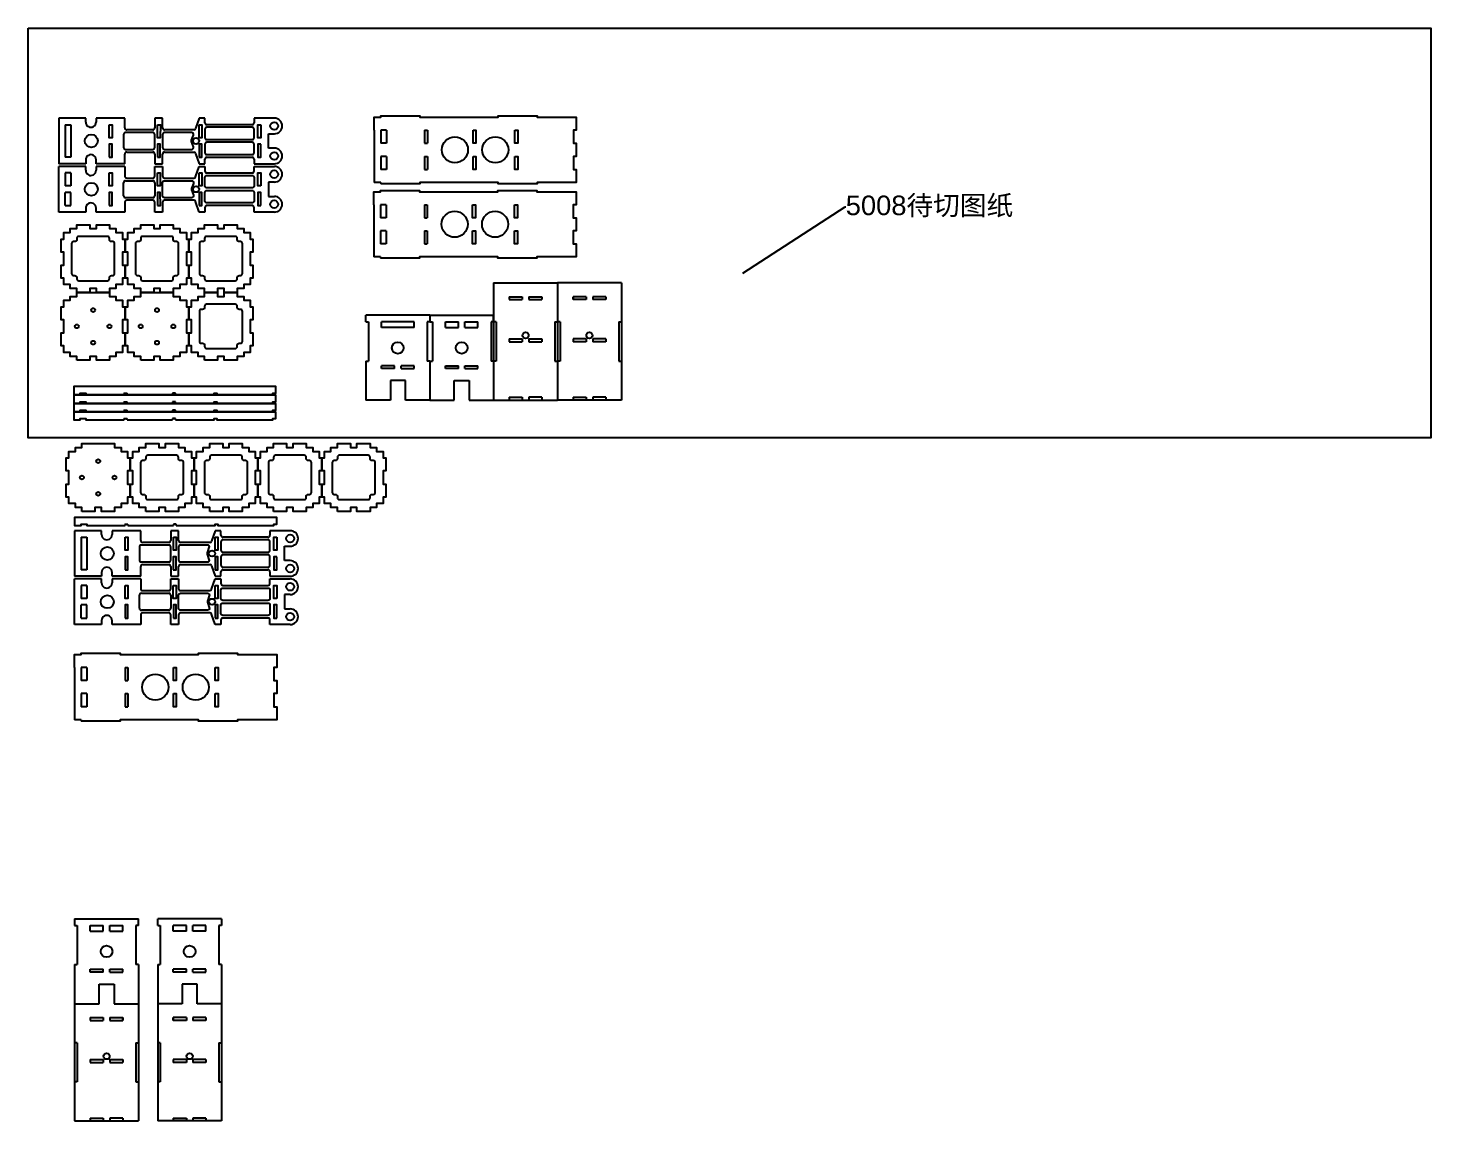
# Model space of a CAD drawing. Header units: millimetres. Extents: x 183 to 1901, y -41 to 1071.
# Drawn here: x 825 to 1901, y -41 to 797 of the extents above; entities that cross this region are included whole.
import ezdxf
from ezdxf import colors
from ezdxf.entities.mleader import LeaderData, LeaderLine
from ezdxf.math import Vec2, Vec3

# ---------------------------------------------------------------- set-up
doc = ezdxf.new("R2010")
doc.units = ezdxf.units.MM
doc.styles.get("Standard").update_dxf_attribs({"font": 'arial.ttf'})

msp = doc.modelspace()

# ---------------------------------------------------------------- linework, layer by layer
for p, q in [((869.2, 727.8), (848.5, 727.8)), ((848.5, 727.8), (848.5, 692.8)), ((853.5, 722.8), (853.5, 697.8)), ((853.5, 722.8), (857.9, 722.8)), ((857.9, 722.8), (857.9, 697.8)), ((1090.5, 718.5), (1090.5, 678.5)), ((1099.9, 718.5), (1095.5, 718.5)), ((1095.5, 718.5), (1095.5, 708.5)), ((1099.9, 718.5), (1099.9, 708.5)), ((1129.2, 718.5), (1131.4, 718.5)), ((1129.2, 718.5), (1129.2, 708.5)), ((1131.4, 718.5), (1131.4, 708.5)), ((1099.9, 708.5), (1095.5, 708.5)), ((1129.2, 708.5), (1131.4, 708.5)), ((869.2, 692.8), (848.5, 692.8)), ((869.2, 690.8), (848.5, 690.8)), ((848.5, 655.8), (848.5, 690.8)), ((857.9, 697.8), (853.5, 697.8)), ((1099.9, 698.5), (1095.5, 698.5)), ((1095.5, 698.5), (1095.5, 688.5)), ((1099.9, 698.5), (1099.9, 688.5)), ((1129.2, 698.5), (1131.4, 698.5)), ((1129.2, 698.5), (1129.2, 688.5)), ((1131.4, 698.5), (1131.4, 688.5)), ((857.9, 685.8), (853.5, 685.8)), ((853.5, 685.8), (853.5, 675.8)), ((857.9, 685), (857.9, 685.8)), ((857.9, 685.8), (857.9, 675.8)), ((1095.5, 678.5), (1090.5, 678.5)), ((1099.9, 688.5), (1095.5, 688.5)), ((1095.5, 678.5), (1095.5, 677.5)), ((1129.2, 688.5), (1131.4, 688.5)), ((857.9, 675.8), (853.5, 675.8)), ((853.5, 660.8), (853.5, 670.8)), ((857.9, 670.8), (853.5, 670.8)), ((857.9, 660.8), (857.9, 670.8)), ((853.5, 660.8), (857.9, 660.8)), ((1090.3, 661.4), (1090.3, 621.4)), ((1099.6, 661.4), (1095.3, 661.4)), ((1095.3, 661.4), (1095.3, 651.4)), ((1099.6, 661.4), (1099.6, 651.4)), ((1129, 661.4), (1131.2, 661.4)), ((1129, 661.4), (1129, 651.4)), ((1131.2, 661.4), (1131.2, 651.4)), ((869.2, 655.8), (848.5, 655.8)), ((1099.6, 651.4), (1095.3, 651.4)), ((1129, 651.4), (1131.2, 651.4)), ((1099.6, 641.4), (1095.3, 641.4)), ((1095.3, 641.4), (1095.3, 631.4)), ((1099.6, 641.4), (1099.6, 631.4)), ((1129, 641.4), (1131.2, 641.4)), ((1129, 641.4), (1129, 631.4)), ((1131.2, 641.4), (1131.2, 631.4)), ((1099.6, 631.4), (1095.3, 631.4)), ((1129, 631.4), (1131.2, 631.4)), ((1095.3, 621.4), (1090.3, 621.4)), ((1095.3, 621.4), (1095.3, 620.4)), ((1182.1, 601.4), (1212.4, 601.4)), ((1182.1, 601.4), (1182.1, 511.5)), ((1212.4, 601.4), (1231.1, 601.4)), ((1231.1, 601.4), (1231.1, 511.5)), ((1261.4, 601.4), (1231.1, 601.4)), ((1231.1, 601.4), (1231.1, 511.5)), ((1280.1, 601.4), (1261.4, 601.4)), ((1280.1, 601.4), (1280.1, 511.5)), ((1194.1, 590.8), (1204.1, 590.8)), ((1194.1, 590.8), (1194.1, 588.6)), ((1194.1, 588.6), (1204.1, 588.6)), ((1204.1, 590.8), (1204.1, 588.6)), ((1209.1, 590.8), (1209.1, 588.6)), ((1209.1, 590.8), (1219.1, 590.8)), ((1209.1, 588.6), (1219.1, 588.6)), ((1219.1, 590.8), (1219.1, 588.6)), ((1243.1, 590.8), (1243.1, 588.6)), ((1243.1, 588.6), (1243.1, 590.8)), ((1243.1, 590.8), (1243.1, 588.6)), ((1253.1, 590.8), (1243.1, 590.8)), ((1253.1, 588.6), (1243.1, 588.6)), ((1253.1, 590.8), (1253.1, 588.6)), ((1268.1, 590.8), (1258.1, 590.8)), ((1258.1, 590.8), (1258.1, 588.6)), ((1268.1, 588.6), (1258.1, 588.6)), ((1268.1, 590.8), (1268.1, 588.6)), ((1084.1, 571.5), (1084.1, 576.6)), ((1133.1, 576.6), (1084.1, 576.6)), ((1084.1, 571.5), (1086.1, 571.5)), ((1086.1, 571.5), (1086.1, 541.5)), ((1096.1, 567.2), (1096.1, 571.6)), ((1111.1, 571.6), (1096.1, 571.6)), ((1121.1, 571.6), (1111.1, 571.6)), ((1121.1, 567.2), (1121.1, 571.6)), ((1131.1, 571.5), (1131.1, 541.5)), ((1133.1, 571.5), (1131.1, 571.5)), ((1133.1, 576.6), (1133.1, 571.5)), ((1133.1, 576.6), (1133.1, 571.5)), ((1133.1, 576.6), (1182.1, 576.6)), ((1133.1, 571.5), (1135.1, 571.5)), ((1135.1, 571.5), (1135.1, 541.5)), ((1145.1, 567.2), (1145.1, 571.6)), ((1145.1, 571.6), (1155.1, 571.6)), ((1155.1, 567.2), (1155.1, 571.6)), ((1160.1, 567.2), (1160.1, 571.6)), ((1160.1, 571.6), (1170.1, 571.6)), ((1170.1, 567.2), (1170.1, 571.6)), ((1180.1, 571.5), (1180.1, 541.5)), ((1182.1, 571.5), (1180.1, 571.5)), ((1182.1, 571.5), (1182.1, 576.6)), ((1184.1, 571.5), (1182.1, 571.5)), ((1184.1, 571.5), (1184.1, 541.5)), ((1229.1, 571.5), (1229.1, 541.5)), ((1229.1, 571.5), (1231.1, 571.5)), ((1233.1, 571.5), (1231.1, 571.5)), ((1233.1, 571.5), (1233.1, 541.5)), ((1278.1, 571.5), (1278.1, 541.5)), ((1278.1, 571.5), (1280.1, 571.5)), ((1111.1, 567.2), (1096.1, 567.2)), ((1121.1, 567.2), (1111.1, 567.2)), ((1145.1, 567.2), (1155.1, 567.2)), ((1160.1, 567.2), (1170.1, 567.2)), ((1194.1, 558.6), (1204.1, 558.6)), ((1194.1, 558.6), (1194.1, 556.3)), ((1194.1, 556.3), (1204.1, 556.3)), ((1204.1, 558.6), (1204.1, 556.3)), ((1209.1, 558.6), (1209.1, 556.3)), ((1209.1, 558.6), (1209.1, 556.3)), ((1209.1, 558.6), (1219.1, 558.6)), ((1209.1, 556.3), (1219.1, 556.3)), ((1219.1, 558.6), (1219.1, 556.3)), ((1243.1, 558.6), (1243.1, 556.3)), ((1253.1, 558.6), (1243.1, 558.6)), ((1253.1, 556.3), (1243.1, 556.3)), ((1253.1, 558.6), (1253.1, 556.3)), ((1253.1, 558.6), (1253.1, 556.3)), ((1268.1, 558.6), (1258.1, 558.6)), ((1258.1, 558.6), (1258.1, 556.3)), ((1268.1, 556.3), (1258.1, 556.3)), ((1268.1, 558.6), (1268.1, 556.3)), ((1084.1, 541.5), (1084.1, 511.5)), ((1084.1, 541.5), (1086.1, 541.5)), ((1133.1, 541.5), (1131.1, 541.5)), ((1133.1, 541.5), (1133.1, 511.5)), ((1133.1, 541.5), (1133.1, 511.5)), ((1133.1, 541.5), (1133.1, 511.5)), ((1133.1, 541.5), (1135.1, 541.5)), ((1133.1, 541.5), (1133.1, 511.5)), ((1182.1, 541.5), (1180.1, 541.5)), ((1182.1, 541.5), (1182.1, 511.5)), ((1184.1, 541.5), (1182.1, 541.5)), ((1229.1, 541.5), (1231.1, 541.5)), ((1233.1, 541.5), (1231.1, 541.5)), ((1278.1, 541.5), (1280.1, 541.5)), ((1096.1, 535.7), (1096.1, 537.9)), ((1106.1, 537.9), (1096.1, 537.9)), ((1106.1, 535.7), (1096.1, 535.7)), ((1106.1, 535.7), (1106.1, 537.9)), ((1111.1, 535.7), (1111.1, 537.9)), ((1121.1, 537.9), (1111.1, 537.9)), ((1111.1, 535.7), (1121.1, 535.7)), ((1121.1, 535.7), (1121.1, 537.9)), ((1145.1, 535.7), (1145.1, 537.9)), ((1145.1, 537.9), (1155.1, 537.9)), ((1155.1, 535.7), (1145.1, 535.7)), ((1155.1, 535.7), (1155.1, 537.9)), ((1160.1, 535.7), (1160.1, 537.9)), ((1160.1, 537.9), (1170.1, 537.9)), ((1160.1, 535.7), (1170.1, 535.7)), ((1170.1, 535.7), (1170.1, 537.9)), ((898.7, 516.9), (898.7, 515.9)), ((900.9, 515.9), (900.9, 516.9)), ((938, 516.9), (935.8, 516.9)), ((935.8, 516.9), (935.8, 515.9)), ((938, 515.9), (938, 516.9)), ((1108.6, 526.6), (1102.9, 526.6)), ((1102.9, 526.6), (1102.9, 511.5)), ((1114.4, 526.6), (1108.6, 526.6)), ((1114.4, 511.5), (1114.4, 526.6)), ((1151.9, 511.5), (1151.9, 526.6)), ((1151.9, 526.6), (1157.6, 526.6)), ((1157.6, 526.6), (1163.4, 526.6)), ((1163.4, 526.6), (1163.4, 511.5)), ((898.7, 510.3), (898.7, 509.3)), ((900.9, 509.3), (900.9, 510.3)), ((938, 510.3), (935.8, 510.3)), ((935.8, 510.3), (935.8, 509.3)), ((938, 509.3), (938, 510.3)), ((1102.9, 511.5), (1084.1, 511.5)), ((1133.1, 511.5), (1114.4, 511.5)), ((1133.1, 511.5), (1151.9, 511.5)), ((1163.4, 511.5), (1182.1, 511.5)), ((1182.1, 511.5), (1231.1, 511.5)), ((1194.1, 513.7), (1194.1, 511.5)), ((1194.1, 513.7), (1204.1, 513.7)), ((1204.1, 513.7), (1204.1, 511.5)), ((1209.1, 513.7), (1209.1, 511.5)), ((1209.1, 513.7), (1209.1, 511.5)), ((1219.1, 513.7), (1209.1, 513.7)), ((1219.1, 513.7), (1219.1, 511.5)), ((1219.1, 513.7), (1219.1, 511.5)), ((1280.1, 511.5), (1231.1, 511.5)), ((1243.1, 513.7), (1243.1, 511.5)), ((1243.1, 513.7), (1243.1, 511.5)), ((1243.1, 513.7), (1253.1, 513.7)), ((1253.1, 513.7), (1253.1, 511.5)), ((1253.1, 513.7), (1253.1, 511.5)), ((1258.1, 513.7), (1258.1, 511.5)), ((1268.1, 513.7), (1258.1, 513.7)), ((1268.1, 513.7), (1268.1, 511.5)), ((898.7, 503.8), (898.7, 502.8)), ((898.7, 497.4), (898.7, 496.4)), ((900.9, 502.8), (900.9, 503.8)), ((900.9, 496.4), (900.9, 497.4)), ((938, 503.8), (935.8, 503.8)), ((935.8, 503.8), (935.8, 502.8)), ((938, 497.4), (935.8, 497.4)), ((935.8, 497.4), (935.8, 496.4)), ((938, 502.8), (938, 503.8)), ((938, 496.4), (938, 497.4)), ((881.4, 411.4), (860.7, 411.4)), ((860.7, 411.4), (860.7, 376.4)), ((899.4, 416.4), (899.4, 415.4)), ((901.6, 415.4), (901.6, 416.4)), ((938.7, 416.4), (936.5, 416.4)), ((936.5, 416.4), (936.5, 415.4)), ((938.7, 415.4), (938.7, 416.4)), ((865.7, 406.4), (865.7, 381.4)), ((865.7, 406.4), (870.1, 406.4)), ((870.1, 406.4), (870.1, 381.4)), ((870.1, 381.4), (865.7, 381.4)), ((881.4, 376.4), (860.7, 376.4)), ((881.4, 374.4), (860.7, 374.4)), ((860.7, 339.4), (860.7, 374.4)), ((870.1, 369.4), (865.7, 369.4)), ((865.7, 369.4), (865.7, 359.4)), ((870.1, 368.6), (870.1, 369.4)), ((870.1, 369.4), (870.1, 359.4)), ((870.1, 359.4), (865.7, 359.4)), ((865.7, 344.4), (865.7, 354.4)), ((870.1, 354.4), (865.7, 354.4)), ((865.7, 344.4), (870.1, 344.4)), ((870.1, 344.4), (870.1, 354.4)), ((881.4, 339.4), (860.7, 339.4)), ((860.7, 306.4), (860.7, 266.4)), ((870.1, 306.4), (865.7, 306.4)), ((865.7, 306.4), (865.7, 296.4)), ((870.1, 306.4), (870.1, 296.4)), ((899.4, 306.4), (901.6, 306.4)), ((899.4, 306.4), (899.4, 296.4)), ((901.6, 306.4), (901.6, 296.4)), ((870.1, 296.4), (865.7, 296.4)), ((899.4, 296.4), (901.6, 296.4)), ((870.1, 286.4), (865.7, 286.4)), ((865.7, 286.4), (865.7, 276.4)), ((870.1, 286.4), (870.1, 276.4)), ((899.4, 286.4), (901.6, 286.4)), ((899.4, 286.4), (899.4, 276.4)), ((901.6, 286.4), (901.6, 276.4)), ((870.1, 276.4), (865.7, 276.4)), ((899.4, 276.4), (901.6, 276.4)), ((865.7, 266.4), (860.7, 266.4)), ((865.7, 266.4), (865.7, 265.4)), ((860.7, 113.7), (860.7, 108.6)), ((860.7, 113.7), (909.7, 113.7)), ((860.7, 108.6), (862.7, 108.6)), ((862.7, 108.6), (862.7, 78.6)), ((872.7, 104.3), (872.7, 108.7)), ((872.7, 108.7), (882.7, 108.7)), ((882.7, 104.3), (882.7, 108.7)), ((887.7, 104.3), (887.7, 108.7)), ((887.7, 108.7), (897.7, 108.7)), ((897.7, 104.3), (897.7, 108.7)), ((907.7, 108.6), (907.7, 78.6)), ((909.7, 108.6), (907.7, 108.6)), ((909.7, 108.6), (909.7, 113.7)), ((924.4, 108.6), (924.4, 113.7)), ((973.4, 113.7), (924.4, 113.7)), ((924.4, 108.6), (926.4, 108.6)), ((926.4, 108.6), (926.4, 78.6)), ((936.4, 104.3), (936.4, 108.7)), ((946.4, 108.7), (936.4, 108.7)), ((946.4, 104.3), (946.4, 108.7)), ((951.4, 104.3), (951.4, 108.7)), ((961.4, 108.7), (951.4, 108.7)), ((961.4, 104.3), (961.4, 108.7)), ((971.4, 108.6), (971.4, 78.6)), ((973.4, 108.6), (971.4, 108.6)), ((973.4, 113.7), (973.4, 108.6)), ((872.7, 104.3), (882.7, 104.3)), ((887.7, 104.3), (897.7, 104.3)), ((946.4, 104.3), (936.4, 104.3)), ((961.4, 104.3), (951.4, 104.3)), ((860.7, 78.6), (860.7, 48.6)), ((860.7, 78.6), (862.7, 78.6)), ((860.7, 78.6), (860.7, 48.6)), ((909.7, 78.6), (907.7, 78.6)), ((909.7, 78.6), (909.7, 48.6)), ((924.4, 78.6), (924.4, 48.6)), ((924.4, 78.6), (926.4, 78.6)), ((973.4, 78.6), (971.4, 78.6)), ((973.4, 78.6), (973.4, 48.6)), ((973.4, 78.6), (973.4, 48.6)), ((872.7, 72.8), (872.7, 75)), ((872.7, 75), (882.7, 75)), ((882.7, 72.8), (872.7, 72.8)), ((882.7, 72.8), (882.7, 75)), ((887.7, 72.8), (887.7, 75)), ((887.7, 75), (897.7, 75)), ((887.7, 72.8), (897.7, 72.8)), ((897.7, 72.8), (897.7, 75)), ((936.4, 72.8), (936.4, 75)), ((946.4, 75), (936.4, 75)), ((946.4, 72.8), (936.4, 72.8)), ((946.4, 72.8), (946.4, 75)), ((951.4, 72.8), (951.4, 75)), ((961.4, 75), (951.4, 75)), ((951.4, 72.8), (961.4, 72.8)), ((961.4, 72.8), (961.4, 75)), ((879.5, 48.6), (879.5, 63.7)), ((879.5, 63.7), (885.2, 63.7)), ((885.2, 63.7), (891, 63.7)), ((891, 63.7), (891, 48.6)), ((948.9, 63.7), (943.2, 63.7)), ((943.2, 63.7), (943.2, 48.6)), ((954.7, 63.7), (948.9, 63.7)), ((954.7, 48.6), (954.7, 63.7)), ((860.7, 48.6), (879.5, 48.6)), ((860.7, 48.6), (860.7, -41.3)), ((891, 48.6), (909.7, 48.6)), ((909.7, 48.6), (909.7, -41.3)), ((943.2, 48.6), (924.4, 48.6)), ((924.4, 48.6), (924.4, -41.3)), ((973.4, 48.6), (954.7, 48.6)), ((973.4, 48.6), (973.4, -41.3)), ((872.7, 37.9), (882.7, 37.9)), ((872.7, 37.9), (872.7, 35.7)), ((872.7, 35.7), (882.7, 35.7)), ((882.7, 37.9), (882.7, 35.7)), ((887.7, 37.9), (887.7, 35.7)), ((887.7, 37.9), (897.7, 37.9)), ((887.7, 35.7), (897.7, 35.7)), ((897.7, 37.9), (897.7, 35.7)), ((897.7, 35.7), (897.7, 37.9)), ((897.7, 37.9), (897.7, 35.7)), ((936.4, 37.9), (936.4, 35.7)), ((936.4, 35.7), (936.4, 37.9)), ((936.4, 37.9), (936.4, 35.7)), ((946.4, 37.9), (936.4, 37.9)), ((946.4, 35.7), (936.4, 35.7)), ((946.4, 37.9), (946.4, 35.7)), ((961.4, 37.9), (951.4, 37.9)), ((951.4, 37.9), (951.4, 35.7)), ((961.4, 35.7), (951.4, 35.7)), ((961.4, 37.9), (961.4, 35.7)), ((862.7, 18.7), (860.7, 18.7)), ((862.7, 18.7), (862.7, -11.3)), ((907.7, 18.7), (907.7, -11.3)), ((907.7, 18.7), (909.7, 18.7)), ((926.4, 18.7), (924.4, 18.7)), ((926.4, 18.7), (926.4, -11.3)), ((971.4, 18.7), (971.4, -11.3)), ((971.4, 18.7), (973.4, 18.7)), ((872.7, 5.8), (882.7, 5.8)), ((872.7, 5.8), (872.7, 3.5)), ((872.7, 3.5), (882.7, 3.5)), ((882.7, 5.8), (882.7, 3.5)), ((887.7, 5.8), (887.7, 3.5)), ((887.7, 5.8), (887.7, 3.5)), ((887.7, 5.8), (897.7, 5.8)), ((887.7, 3.5), (897.7, 3.5)), ((897.7, 5.8), (897.7, 3.5)), ((936.4, 5.8), (936.4, 3.5)), ((946.4, 5.8), (936.4, 5.8)), ((946.4, 3.5), (936.4, 3.5)), ((946.4, 5.8), (946.4, 3.5)), ((946.4, 5.8), (946.4, 3.5)), ((961.4, 5.8), (951.4, 5.8)), ((951.4, 5.8), (951.4, 3.5)), ((961.4, 3.5), (951.4, 3.5)), ((961.4, 5.8), (961.4, 3.5)), ((862.7, -11.3), (860.7, -11.3)), ((907.7, -11.3), (909.7, -11.3)), ((926.4, -11.3), (924.4, -11.3)), ((971.4, -11.3), (973.4, -11.3)), ((860.7, -41.3), (909.7, -41.3)), ((872.7, -39.1), (872.7, -41.3)), ((872.7, -39.1), (882.7, -39.1)), ((882.7, -39.1), (882.7, -41.3)), ((887.7, -39.1), (887.7, -41.3)), ((887.7, -39.1), (887.7, -41.3)), ((897.7, -39.1), (887.7, -39.1)), ((897.7, -39.1), (897.7, -41.3)), ((897.7, -39.1), (897.7, -41.3)), ((973.4, -41.3), (924.4, -41.3)), ((936.4, -39.1), (936.4, -41.3)), ((936.4, -39.1), (936.4, -41.3)), ((936.4, -39.1), (946.4, -39.1)), ((946.4, -39.1), (946.4, -41.3)), ((946.4, -39.1), (946.4, -41.3)), ((951.4, -39.1), (951.4, -41.3)), ((961.4, -39.1), (951.4, -39.1)), ((961.4, -39.1), (961.4, -41.3))]:
    msp.add_line(p, q)
at = {"color": 0}
for p, q in [((869.2, 724.8), (869.2, 727.8)), ((869.2, 727.8), (869.2, 727.8)), ((899.2, 727.8), (877.2, 727.8)), ((877.2, 727.8), (877.2, 724.8)), ((899.2, 720.3), (899.2, 727.8)), ((928.2, 727.8), (922.2, 727.8)), ((922.2, 727.8), (922.2, 720.3)), ((928.2, 720.3), (928.2, 727.8)), ((956.2, 727.8), (953.5, 719.8)), ((960.7, 727.8), (956.2, 727.8)), ((960.7, 724.3), (960.7, 727.8)), ((996.8, 722.8), (962.2, 722.8)), ((1013.9, 727.8), (998.3, 727.8)), ((998.3, 727.8), (998.3, 724.3)), ((898.2, 715.3), (898.2, 705.3)), ((920.7, 716.8), (899.7, 716.8)), ((920.7, 718.8), (900.7, 718.8)), ((922.2, 705.3), (922.2, 715.3)), ((952.1, 718.8), (929.7, 718.8)), ((1009.4, 704.8), (1009.4, 715.8)), ((1009.4, 715.8), (1013.9, 715.8)), ((899.2, 692.8), (899.2, 700.3)), ((899.7, 703.8), (920.7, 703.8)), ((900.7, 701.8), (920.7, 701.8)), ((922.2, 700.3), (922.2, 692.8)), ((928.2, 692.8), (928.2, 700.3)), ((929.7, 701.8), (952.1, 701.8)), ((953.5, 700.8), (956.2, 692.8)), ((1013.9, 704.8), (1009.4, 704.8)), ((869.2, 695.8), (869.2, 692.8)), ((869.2, 692.8), (869.2, 692.8)), ((869.2, 687.8), (869.2, 690.8)), ((869.2, 690.8), (869.2, 690.8)), ((877.2, 692.8), (877.2, 695.8)), ((899.2, 692.8), (877.2, 692.8)), ((899.2, 690.8), (877.2, 690.8)), ((877.2, 690.8), (877.2, 687.8)), ((899.2, 690.8), (899.2, 683.3)), ((922.2, 692.8), (928.2, 692.8)), ((922.2, 683.3), (922.2, 690.8)), ((922.2, 690.8), (928.2, 690.8)), ((928.2, 690.8), (928.2, 683.3)), ((953.5, 682.8), (956.2, 690.8)), ((956.2, 692.8), (960.7, 692.8)), ((956.2, 690.8), (960.7, 690.8)), ((960.7, 692.8), (960.7, 696.3)), ((960.7, 690.8), (960.7, 687.3)), ((962.2, 697.8), (996.8, 697.8)), ((998.3, 696.3), (998.3, 692.8)), ((998.3, 692.8), (1013.9, 692.8)), ((998.3, 687.3), (998.3, 690.8)), ((998.3, 690.8), (1013.9, 690.8)), ((898.2, 668.3), (898.2, 678.3)), ((899.7, 679.8), (920.7, 679.8)), ((900.7, 681.8), (920.7, 681.8)), ((922.2, 678.3), (922.2, 668.3)), ((929.7, 681.8), (952.1, 681.8)), ((962.2, 685.8), (996.8, 685.8)), ((1013.9, 678.8), (1009.4, 678.8)), ((1009.4, 678.8), (1009.4, 667.8)), ((1009.4, 667.8), (1013.9, 667.8)), ((869.2, 658.8), (869.2, 655.8)), ((877.2, 655.8), (877.2, 658.8)), ((899.2, 663.3), (899.2, 655.8)), ((920.7, 666.8), (899.7, 666.8)), ((920.7, 664.8), (900.7, 664.8)), ((922.2, 655.8), (922.2, 663.3)), ((928.2, 663.3), (928.2, 655.8)), ((952.1, 664.8), (929.7, 664.8)), ((956.2, 655.8), (953.5, 663.8)), ((960.7, 659.3), (960.7, 655.8)), ((996.8, 660.8), (962.2, 660.8)), ((998.3, 655.8), (998.3, 659.3)), ((869.2, 655.8), (869.2, 655.8)), ((899.2, 655.8), (877.2, 655.8)), ((928.2, 655.8), (922.2, 655.8)), ((960.7, 655.8), (956.2, 655.8)), ((1013.9, 655.8), (998.3, 655.8)), ((881.4, 408.4), (881.4, 411.4)), ((881.4, 411.4), (881.4, 411.4)), ((911.4, 411.4), (889.4, 411.4)), ((889.4, 411.4), (889.4, 408.4)), ((911.4, 403.9), (911.4, 411.4)), ((940.4, 411.4), (934.4, 411.4)), ((934.4, 411.4), (934.4, 403.9)), ((940.4, 403.9), (940.4, 411.4)), ((968.4, 411.4), (965.7, 403.4)), ((972.9, 411.4), (968.4, 411.4)), ((972.9, 407.9), (972.9, 411.4)), ((1026.1, 411.4), (1010.5, 411.4)), ((1010.5, 411.4), (1010.5, 407.9)), ((910.4, 398.9), (910.4, 388.9)), ((932.9, 400.4), (911.9, 400.4)), ((932.9, 402.4), (912.9, 402.4)), ((934.4, 388.9), (934.4, 398.9)), ((964.3, 402.4), (941.9, 402.4)), ((1009, 406.4), (974.4, 406.4)), ((1021.6, 388.4), (1021.6, 399.4)), ((1021.6, 399.4), (1026.1, 399.4)), ((911.9, 387.4), (932.9, 387.4)), ((1026.1, 388.4), (1021.6, 388.4)), ((881.4, 379.4), (881.4, 376.4)), ((889.4, 376.4), (889.4, 379.4)), ((911.4, 376.4), (911.4, 383.9)), ((912.9, 385.4), (932.9, 385.4)), ((934.4, 383.9), (934.4, 376.4)), ((940.4, 376.4), (940.4, 383.9)), ((941.9, 385.4), (964.3, 385.4)), ((965.7, 384.4), (968.4, 376.4)), ((972.9, 376.4), (972.9, 379.9)), ((974.4, 381.4), (1009, 381.4)), ((1010.5, 379.9), (1010.5, 376.4)), ((881.4, 376.4), (881.4, 376.4)), ((881.4, 371.4), (881.4, 374.4)), ((881.4, 374.4), (881.4, 374.4)), ((911.4, 376.4), (889.4, 376.4)), ((911.4, 374.4), (889.4, 374.4)), ((889.4, 374.4), (889.4, 371.4)), ((911.4, 374.4), (911.4, 366.9)), ((934.4, 376.4), (940.4, 376.4)), ((934.4, 366.9), (934.4, 374.4)), ((934.4, 374.4), (940.4, 374.4)), ((940.4, 374.4), (940.4, 366.9)), ((965.7, 366.5), (968.4, 374.4)), ((968.4, 376.4), (972.9, 376.4)), ((968.4, 374.4), (972.9, 374.4)), ((972.9, 374.4), (972.9, 370.9)), ((974.4, 369.4), (1009, 369.4)), ((1010.5, 376.4), (1026.1, 376.4)), ((1010.5, 370.9), (1010.5, 374.4)), ((1010.5, 374.4), (1026.1, 374.4)), ((910.4, 351.9), (910.4, 361.9)), ((911.9, 363.4), (932.9, 363.4)), ((912.9, 365.4), (932.9, 365.4)), ((934.4, 361.9), (934.4, 351.9)), ((941.9, 365.4), (964.3, 365.4)), ((1026.1, 362.4), (1021.6, 362.4)), ((1021.6, 362.4), (1021.6, 351.4)), ((911.4, 346.9), (911.4, 339.4)), ((932.9, 350.4), (911.9, 350.4)), ((932.9, 348.4), (912.9, 348.4)), ((934.4, 339.4), (934.4, 346.9)), ((940.4, 346.9), (940.4, 339.4)), ((964.3, 348.4), (941.9, 348.4)), ((968.4, 339.4), (965.7, 347.4)), ((1009, 344.4), (974.4, 344.4)), ((1021.6, 351.4), (1026.1, 351.4)), ((881.4, 342.4), (881.4, 339.4)), ((881.4, 339.4), (881.4, 339.4)), ((889.4, 339.4), (889.4, 342.4)), ((911.4, 339.4), (889.4, 339.4)), ((940.4, 339.4), (934.4, 339.4)), ((972.9, 339.4), (968.4, 339.4)), ((972.9, 342.9), (972.9, 339.4)), ((1010.5, 339.4), (1010.5, 342.9)), ((1026.1, 339.4), (1010.5, 339.4))]:
    msp.add_line(p, q, dxfattribs=at)
for points in [[(825, 796.9), (1901.1, 796.9), (1901.1, 482.6), (825, 482.6)], [(862.4, 594.1), (862.4, 597.1), (857.4, 597.1), (857.4, 600.1), (852.4, 600.1), (852.4, 605.1), (850.4, 605.1), (850.4, 615.1), (852.4, 615.1), (852.4, 625.1), (850.4, 625.1), (850.4, 635.1), (852.4, 635.1), (852.4, 640.1), (857.4, 640.1), (857.4, 643.1), (862.4, 643.1), (862.4, 646.1), (872.4, 646.1), (872.4, 643.1), (877.4, 643.1), (877.4, 646.1), (887.4, 646.1), (887.4, 643.1), (892.4, 643.1), (892.4, 640.1), (897.4, 640.1), (897.4, 635.1), (899.4, 635.1), (899.4, 625.1), (897.4, 625.1), (897.4, 615.1), (899.4, 615.1), (899.4, 605.1), (897.4, 605.1), (897.4, 600.1), (892.4, 600.1), (892.4, 597.1), (887.4, 597.1), (887.4, 594.1), (877.4, 594.1), (877.4, 597.1), (872.4, 597.1), (872.4, 594.1)], [(911.4, 594.1), (911.4, 597.1), (906.4, 597.1), (906.4, 600.1), (901.4, 600.1), (901.4, 605.1), (899.4, 605.1), (899.4, 615.1), (901.4, 615.1), (901.4, 625.1), (899.4, 625.1), (899.4, 635.1), (901.4, 635.1), (901.4, 640.1), (906.4, 640.1), (906.4, 643.1), (911.4, 643.1), (911.4, 646.1), (921.4, 646.1), (921.4, 643.1), (926.4, 643.1), (926.4, 646.1), (936.4, 646.1), (936.4, 643.1), (941.4, 643.1), (941.4, 640.1), (946.4, 640.1), (946.4, 635.1), (948.4, 635.1), (948.4, 625.1), (946.4, 625.1), (946.4, 615.1), (948.4, 615.1), (948.4, 605.1), (946.4, 605.1), (946.4, 600.1), (941.4, 600.1), (941.4, 597.1), (936.4, 597.1), (936.4, 594.1), (926.4, 594.1), (926.4, 597.1), (921.4, 597.1), (921.4, 594.1)], [(960.4, 594.1), (960.4, 597.1), (955.4, 597.1), (955.4, 600.1), (950.4, 600.1), (950.4, 605.1), (948.4, 605.1), (948.4, 615.1), (950.4, 615.1), (950.4, 625.1), (948.4, 625.1), (948.4, 635.1), (950.4, 635.1), (950.4, 640.1), (955.4, 640.1), (955.4, 643.1), (960.4, 643.1), (960.4, 646.1), (970.4, 646.1), (970.4, 643.1), (975.4, 643.1), (975.4, 646.1), (985.4, 646.1), (985.4, 643.1), (990.4, 643.1), (990.4, 640.1), (995.4, 640.1), (995.4, 635.1), (997.4, 635.1), (997.4, 625.1), (995.4, 625.1), (995.4, 615.1), (997.4, 615.1), (997.4, 605.1), (995.4, 605.1), (995.4, 600.1), (990.4, 600.1), (990.4, 597.1), (985.4, 597.1), (985.4, 594.1), (975.4, 594.1), (975.4, 597.1), (970.4, 597.1), (970.4, 594.1)], [(862.4, 542.1), (862.4, 545.1), (857.4, 545.1), (857.4, 548.1), (852.4, 548.1), (852.4, 553.1), (850.4, 553.1), (850.4, 563.1), (852.4, 563.1), (852.4, 573.1), (850.4, 573.1), (850.4, 583.1), (852.4, 583.1), (852.4, 588.1), (857.4, 588.1), (857.4, 591.1), (862.4, 591.1), (862.4, 594.1), (872.4, 594.1), (872.4, 594.1), (877.4, 594.1), (877.4, 594.1), (887.4, 594.1), (887.4, 591.1), (892.4, 591.1), (892.4, 588.1), (897.4, 588.1), (897.4, 583.1), (899.4, 583.1), (899.4, 573.1), (897.4, 573.1), (897.4, 563.1), (899.4, 563.1), (899.4, 553.1), (897.4, 553.1), (897.4, 548.1), (892.4, 548.1), (892.4, 545.1), (887.4, 545.1), (887.4, 542.1), (877.4, 542.1), (877.4, 545.1), (872.4, 545.1), (872.4, 542.1)], [(911.4, 542.1), (911.4, 545.1), (906.4, 545.1), (906.4, 548.1), (901.4, 548.1), (901.4, 553.1), (899.4, 553.1), (899.4, 563.1), (901.4, 563.1), (901.4, 573.1), (899.4, 573.1), (899.4, 583.1), (901.4, 583.1), (901.4, 588.1), (906.4, 588.1), (906.4, 591.1), (911.4, 591.1), (911.4, 594.1), (921.4, 594.1), (921.4, 594.1), (926.4, 594.1), (926.4, 594.1), (936.4, 594.1), (936.4, 591.1), (941.4, 591.1), (941.4, 588.1), (946.4, 588.1), (946.4, 583.1), (948.4, 583.1), (948.4, 573.1), (946.4, 573.1), (946.4, 563.1), (948.4, 563.1), (948.4, 553.1), (946.4, 553.1), (946.4, 548.1), (941.4, 548.1), (941.4, 545.1), (936.4, 545.1), (936.4, 542.1), (926.4, 542.1), (926.4, 545.1), (921.4, 545.1), (921.4, 542.1)], [(960.4, 542.1), (960.4, 545.1), (955.4, 545.1), (955.4, 548.1), (950.4, 548.1), (950.4, 553.1), (948.4, 553.1), (948.4, 563.1), (950.4, 563.1), (950.4, 573.1), (948.4, 573.1), (948.4, 583.1), (950.4, 583.1), (950.4, 588.1), (955.4, 588.1), (955.4, 591.1), (960.4, 591.1), (960.4, 594.1), (970.4, 594.1), (970.4, 591.1), (975.4, 591.1), (975.4, 594.1), (985.4, 594.1), (985.4, 591.1), (990.4, 591.1), (990.4, 588.1), (995.4, 588.1), (995.4, 583.1), (997.4, 583.1), (997.4, 573.1), (995.4, 573.1), (995.4, 563.1), (997.4, 563.1), (997.4, 553.1), (995.4, 553.1), (995.4, 548.1), (990.4, 548.1), (990.4, 545.1), (985.4, 545.1), (985.4, 542.1), (975.4, 542.1), (975.4, 545.1), (970.4, 545.1), (970.4, 542.1)], [(866.3, 426.2), (866.3, 429.2), (861.3, 429.2), (861.3, 432.2), (856.3, 432.2), (856.3, 437.2), (854.3, 437.2), (854.3, 447.2), (856.3, 447.2), (856.3, 457.2), (854.3, 457.2), (854.3, 467.2), (856.3, 467.2), (856.3, 472.2), (861.3, 472.2), (861.3, 475.2), (866.3, 475.2), (866.3, 478.2), (876.3, 478.2), (876.3, 478.2), (881.3, 478.2), (881.3, 478.2), (891.3, 478.2), (891.3, 475.2), (896.3, 475.2), (896.3, 472.2), (901.3, 472.2), (901.3, 467.2), (903.3, 467.2), (903.3, 457.2), (901.3, 457.2), (901.3, 447.2), (903.3, 447.2), (903.3, 437.2), (901.3, 437.2), (901.3, 432.2), (896.3, 432.2), (896.3, 429.2), (891.3, 429.2), (891.3, 426.2), (881.3, 426.2), (881.3, 429.2), (876.3, 429.2), (876.3, 426.2)], [(915.3, 426.2), (915.3, 429.2), (910.3, 429.2), (910.3, 432.2), (905.3, 432.2), (905.3, 437.2), (903.3, 437.2), (903.3, 447.2), (905.3, 447.2), (905.3, 457.2), (903.3, 457.2), (903.3, 467.2), (905.3, 467.2), (905.3, 472.2), (910.3, 472.2), (910.3, 475.2), (915.3, 475.2), (915.3, 478.2), (925.3, 478.2), (925.3, 475.2), (930.3, 475.2), (930.3, 478.2), (940.3, 478.2), (940.3, 475.2), (945.3, 475.2), (945.3, 472.2), (950.3, 472.2), (950.3, 467.2), (952.3, 467.2), (952.3, 457.2), (950.3, 457.2), (950.3, 447.2), (952.3, 447.2), (952.3, 437.2), (950.3, 437.2), (950.3, 432.2), (945.3, 432.2), (945.3, 429.2), (940.3, 429.2), (940.3, 426.2), (930.3, 426.2), (930.3, 429.2), (925.3, 429.2), (925.3, 426.2)], [(964.3, 426.2), (964.3, 429.2), (959.3, 429.2), (959.3, 432.2), (954.3, 432.2), (954.3, 437.2), (952.3, 437.2), (952.3, 447.2), (954.3, 447.2), (954.3, 457.2), (952.3, 457.2), (952.3, 467.2), (954.3, 467.2), (954.3, 472.2), (959.3, 472.2), (959.3, 475.2), (964.3, 475.2), (964.3, 478.2), (974.3, 478.2), (974.3, 475.2), (979.3, 475.2), (979.3, 478.2), (989.3, 478.2), (989.3, 475.2), (994.3, 475.2), (994.3, 472.2), (999.3, 472.2), (999.3, 467.2), (1001.3, 467.2), (1001.3, 457.2), (999.3, 457.2), (999.3, 447.2), (1001.3, 447.2), (1001.3, 437.2), (999.3, 437.2), (999.3, 432.2), (994.3, 432.2), (994.3, 429.2), (989.3, 429.2), (989.3, 426.2), (979.3, 426.2), (979.3, 429.2), (974.3, 429.2), (974.3, 426.2)], [(1013.3, 426.2), (1013.3, 429.2), (1008.3, 429.2), (1008.3, 432.2), (1003.3, 432.2), (1003.3, 437.2), (1001.3, 437.2), (1001.3, 447.2), (1003.3, 447.2), (1003.3, 457.2), (1001.3, 457.2), (1001.3, 467.2), (1003.3, 467.2), (1003.3, 472.2), (1008.3, 472.2), (1008.3, 475.2), (1013.3, 475.2), (1013.3, 478.2), (1023.3, 478.2), (1023.3, 475.2), (1028.3, 475.2), (1028.3, 478.2), (1038.3, 478.2), (1038.3, 475.2), (1043.3, 475.2), (1043.3, 472.2), (1048.3, 472.2), (1048.3, 467.2), (1050.3, 467.2), (1050.3, 457.2), (1048.3, 457.2), (1048.3, 447.2), (1050.3, 447.2), (1050.3, 437.2), (1048.3, 437.2), (1048.3, 432.2), (1043.3, 432.2), (1043.3, 429.2), (1038.3, 429.2), (1038.3, 426.2), (1028.3, 426.2), (1028.3, 429.2), (1023.3, 429.2), (1023.3, 426.2)], [(1062.3, 426.2), (1062.3, 429.2), (1057.3, 429.2), (1057.3, 432.2), (1052.3, 432.2), (1052.3, 437.2), (1050.3, 437.2), (1050.3, 447.2), (1052.3, 447.2), (1052.3, 457.2), (1050.3, 457.2), (1050.3, 467.2), (1052.3, 467.2), (1052.3, 472.2), (1057.3, 472.2), (1057.3, 475.2), (1062.3, 475.2), (1062.3, 478.2), (1072.3, 478.2), (1072.3, 475.2), (1077.3, 475.2), (1077.3, 478.2), (1087.3, 478.2), (1087.3, 475.2), (1092.3, 475.2), (1092.3, 472.2), (1097.3, 472.2), (1097.3, 467.2), (1099.3, 467.2), (1099.3, 457.2), (1097.3, 457.2), (1097.3, 447.2), (1099.3, 447.2), (1099.3, 437.2), (1097.3, 437.2), (1097.3, 432.2), (1092.3, 432.2), (1092.3, 429.2), (1087.3, 429.2), (1087.3, 426.2), (1077.3, 426.2), (1077.3, 429.2), (1072.3, 429.2), (1072.3, 426.2)]]:
    msp.add_lwpolyline(points, close=True)
for points in [[(887.2, 722.8), (889.4, 722.8), (889.4, 712.8), (887.2, 712.8)], [(924.3, 722.8), (926.5, 722.8), (926.4, 712.8), (924.3, 712.8)], [(956.2, 722.8), (958.4, 722.8), (958.4, 712.8), (956.2, 712.8)], [(1003.5, 722.8), (1003.5, 712.8), (1001.3, 712.8), (1001.3, 722.8)], [(1166.3, 718.5), (1168.5, 718.5), (1168.5, 708.5), (1166.3, 708.5)], [(1198.4, 718.5), (1200.7, 718.5), (1200.7, 708.5), (1198.4, 708.5)], [(887.2, 697.8), (889.4, 697.8), (889.4, 707.8), (887.2, 707.8)], [(924.2, 697.8), (926.4, 697.8), (926.4, 707.8), (924.2, 707.8)], [(956.2, 697.8), (958.4, 697.8), (958.4, 707.8), (956.2, 707.8)], [(1003.5, 707.8), (1001.3, 707.8), (1001.3, 697.8), (1003.5, 697.8)], [(1166.3, 698.5), (1168.5, 698.5), (1168.5, 688.5), (1166.3, 688.5)], [(1198.4, 698.5), (1200.7, 698.5), (1200.7, 688.5), (1198.4, 688.5)], [(887.2, 685.8), (889.4, 685.8), (889.4, 675.8), (887.2, 675.8)], [(924.2, 685.8), (926.4, 685.8), (926.4, 675.8), (924.2, 675.8)], [(956.2, 685.8), (958.4, 685.8), (958.4, 675.8), (956.2, 675.8)], [(1003.5, 675.8), (1001.3, 675.8), (1001.3, 685.8), (1003.5, 685.8)], [(887.2, 660.8), (889.4, 660.8), (889.4, 670.8), (887.2, 670.8)], [(924.3, 660.8), (926.5, 660.8), (926.4, 670.8), (924.3, 670.8)], [(956.2, 660.8), (958.4, 660.8), (958.4, 670.8), (956.2, 670.8)], [(1003.5, 660.8), (1003.5, 670.8), (1001.3, 670.8), (1001.3, 660.8)], [(1166, 661.4), (1168.2, 661.4), (1168.2, 651.4), (1166, 651.4)], [(1198.2, 661.4), (1200.5, 661.4), (1200.5, 651.4), (1198.2, 651.4)], [(1166, 641.4), (1168.2, 641.4), (1168.2, 631.4), (1166, 631.4)], [(1198.2, 641.4), (1200.5, 641.4), (1200.5, 631.4), (1198.2, 631.4)], [(899.4, 406.4), (901.6, 406.4), (901.6, 396.4), (899.4, 396.4)], [(936.5, 406.4), (938.7, 406.4), (938.6, 396.4), (936.5, 396.4)], [(968.4, 406.4), (970.6, 406.4), (970.6, 396.4), (968.4, 396.4)], [(1015.7, 406.4), (1015.7, 396.4), (1013.5, 396.4), (1013.5, 406.4)], [(899.4, 381.4), (901.6, 381.4), (901.6, 391.4), (899.4, 391.4)], [(936.4, 381.4), (938.6, 381.4), (938.6, 391.4), (936.4, 391.4)], [(968.4, 381.4), (970.6, 381.4), (970.6, 391.4), (968.4, 391.4)], [(1015.7, 391.4), (1013.5, 391.4), (1013.5, 381.4), (1015.7, 381.4)], [(899.4, 369.4), (901.6, 369.4), (901.6, 359.4), (899.4, 359.4)], [(936.4, 369.4), (938.6, 369.4), (938.6, 359.4), (936.4, 359.4)], [(968.4, 369.4), (970.6, 369.4), (970.6, 359.4), (968.4, 359.4)], [(1015.7, 359.4), (1013.5, 359.4), (1013.5, 369.4), (1015.7, 369.4)], [(899.4, 344.4), (901.6, 344.4), (901.6, 354.4), (899.4, 354.4)], [(936.5, 344.4), (938.7, 344.4), (938.6, 354.4), (936.5, 354.4)], [(968.4, 344.4), (970.6, 344.4), (970.6, 354.4), (968.4, 354.4)], [(1015.7, 344.4), (1015.7, 354.4), (1013.5, 354.4), (1013.5, 344.4)], [(936.5, 306.4), (938.7, 306.4), (938.7, 296.4), (936.5, 296.4)], [(968.6, 306.4), (970.9, 306.4), (970.9, 296.4), (968.6, 296.4)], [(936.5, 286.4), (938.7, 286.4), (938.7, 276.4), (936.5, 276.4)], [(968.6, 286.4), (970.9, 286.4), (970.9, 276.4), (968.6, 276.4)]]:
    msp.add_lwpolyline(points, close=True, dxfattribs=at)
for points in [[(1090.5, 718.5), (1090.5, 728.5), (1095.5, 728.5), (1095.5, 729.5), (1125.5, 729.5), (1125.5, 728.5), (1185.5, 728.5), (1185.5, 729.5), (1215.5, 729.5), (1215.5, 728.5), (1245.5, 728.5), (1245.5, 718.5), (1243.3, 718.5), (1243.3, 708.5), (1245.5, 708.5), (1245.5, 698.5), (1243.3, 698.5), (1243.3, 688.5), (1245.5, 688.5), (1245.5, 678.5), (1215.5, 678.5), (1215.5, 677.5), (1185.5, 677.5), (1185.5, 678.5), (1138.5, 678.5), (1138.5, 678.5), (1132.5, 678.5), (1132.5, 678.5), (1125.5, 678.5), (1125.5, 677.5), (1095.5, 677.5)], [(1090.3, 661.4), (1090.3, 671.4), (1095.3, 671.4), (1095.3, 672.4), (1125.3, 672.4), (1125.3, 671.4), (1185.3, 671.4), (1185.3, 672.4), (1215.3, 672.4), (1215.3, 671.4), (1245.3, 671.4), (1245.3, 661.4), (1243.1, 661.4), (1243.1, 651.4), (1245.3, 651.4), (1245.3, 641.4), (1243.1, 641.4), (1243.1, 631.4), (1245.3, 631.4), (1245.3, 621.4), (1215.3, 621.4), (1215.3, 620.4), (1185.3, 620.4), (1185.3, 621.4), (1138.3, 621.4), (1138.3, 621.4), (1132.3, 621.4), (1132.3, 621.4), (1125.3, 621.4), (1125.3, 620.4), (1095.3, 620.4)], [(860.7, 306.4), (860.7, 316.4), (865.7, 316.4), (865.7, 317.4), (895.7, 317.4), (895.7, 316.4), (955.7, 316.4), (955.7, 317.4), (985.7, 317.4), (985.7, 316.4), (1015.7, 316.4), (1015.7, 306.4), (1013.5, 306.4), (1013.5, 296.4), (1015.7, 296.4), (1015.7, 286.4), (1013.5, 286.4), (1013.5, 276.4), (1015.7, 276.4), (1015.7, 266.4), (985.7, 266.4), (985.7, 265.4), (955.7, 265.4), (955.7, 266.4), (908.7, 266.4), (908.7, 266.4), (902.7, 266.4), (902.7, 266.4), (895.7, 266.4), (895.7, 265.4), (865.7, 265.4)]]:
    msp.add_lwpolyline(points, dxfattribs=at)
for points in [[(951.8, 714.8, 0.514618), (950.3, 716.8), (929.7, 716.8, 0.414214), (928.2, 715.3), (928.2, 705.3, 0.414214), (929.7, 703.8), (950.3, 703.8, 0.514618), (951.8, 705.8), (950.4, 709.8, -0.166667), (950.4, 710.8)], [(998.3, 712.8), (998.3, 719.3, 0.414214), (996.8, 720.8), (962.2, 720.8, 0.414214), (960.7, 719.3), (960.7, 712.8, 0.414214), (962.2, 711.3), (996.8, 711.3, 0.414214)], [(960.7, 707.8), (960.7, 701.3, 0.414214), (962.2, 699.8), (996.8, 699.8, 0.414214), (998.3, 701.3), (998.3, 707.8, 0.414214), (996.8, 709.3), (962.2, 709.3, 0.414214)], [(951.8, 668.8, -0.514618), (950.3, 666.8), (929.7, 666.8, -0.414214), (928.2, 668.3), (928.2, 678.3, -0.414214), (929.7, 679.8), (950.3, 679.8, -0.514618), (951.8, 677.8), (950.4, 673.8, 0.166667), (950.4, 672.8)], [(960.7, 675.8), (960.7, 682.3, -0.414214), (962.2, 683.8), (996.8, 683.8, -0.414214), (998.3, 682.3), (998.3, 675.8, -0.414214), (996.8, 674.3), (962.2, 674.3, -0.414214)], [(998.3, 670.8), (998.3, 664.3, -0.414214), (996.8, 662.8), (962.2, 662.8, -0.414214), (960.7, 664.3), (960.7, 670.8, -0.414214), (962.2, 672.3), (996.8, 672.3, -0.414214)], [(964, 398.4, 0.514618), (962.6, 400.4), (941.9, 400.4, 0.414214), (940.4, 398.9), (940.4, 388.9, 0.414214), (941.9, 387.4), (962.6, 387.4, 0.514618), (964, 389.4), (962.6, 393.4, -0.166667), (962.6, 394.4)], [(1010.5, 396.4), (1010.5, 402.9, 0.414214), (1009, 404.4), (974.4, 404.4, 0.414214), (972.9, 402.9), (972.9, 396.4, 0.414214), (974.4, 394.9), (1009, 394.9, 0.414214)], [(972.9, 391.4), (972.9, 384.9, 0.414214), (974.4, 383.4), (1009, 383.4, 0.414214), (1010.5, 384.9), (1010.5, 391.4, 0.414214), (1009, 392.9), (974.4, 392.9, 0.414214)], [(972.9, 359.4), (972.9, 365.9, -0.414214), (974.4, 367.4), (1009, 367.4, -0.414214), (1010.5, 365.9), (1010.5, 359.4, -0.414214), (1009, 357.9), (974.4, 357.9, -0.414214)], [(964, 352.4, -0.514618), (962.6, 350.4), (941.9, 350.4, -0.414214), (940.4, 351.9), (940.4, 361.9, -0.414214), (941.9, 363.4), (962.6, 363.4, -0.514618), (964, 361.5), (962.6, 357.4, 0.166667), (962.6, 356.5)], [(1010.5, 354.4), (1010.5, 347.9, -0.414214), (1009, 346.4), (974.4, 346.4, -0.414214), (972.9, 347.9), (972.9, 354.4, -0.414214), (974.4, 355.9), (1009, 355.9, -0.414214)]]:
    msp.add_lwpolyline(points, format="xyb", close=True, dxfattribs=at)
for points in [[(891.4, 631.6, 0.414214), (889.9, 633.1), (888.9, 633.1, -0.414214), (887.4, 634.6), (887.4, 635.6, 0.414214), (885.9, 637.1), (863.9, 637.1, 0.414214), (862.4, 635.6), (862.4, 634.6, -0.414214), (860.9, 633.1), (859.9, 633.1, 0.414214), (858.4, 631.6), (858.4, 608.6, 0.414214), (859.9, 607.1), (860.9, 607.1, -0.414214), (862.4, 605.6), (862.4, 604.6, 0.414214), (863.9, 603.1), (885.9, 603.1, 0.414214), (887.4, 604.6), (887.4, 605.6, -0.414214), (888.9, 607.1), (889.9, 607.1, 0.414214), (891.4, 608.6)], [(940.4, 631.6, 0.414214), (938.9, 633.1), (937.9, 633.1, -0.414214), (936.4, 634.6), (936.4, 635.6, 0.414214), (934.9, 637.1), (912.9, 637.1, 0.414214), (911.4, 635.6), (911.4, 634.6, -0.414214), (909.9, 633.1), (908.9, 633.1, 0.414214), (907.4, 631.6), (907.4, 608.6, 0.414214), (908.9, 607.1), (909.9, 607.1, -0.414214), (911.4, 605.6), (911.4, 604.6, 0.414214), (912.9, 603.1), (934.9, 603.1, 0.414214), (936.4, 604.6), (936.4, 605.6, -0.414214), (937.9, 607.1), (938.9, 607.1, 0.414214), (940.4, 608.6)], [(989.4, 631.6, 0.414214), (987.9, 633.1), (986.9, 633.1, -0.414214), (985.4, 634.6), (985.4, 635.6, 0.414214), (983.9, 637.1), (961.9, 637.1, 0.414214), (960.4, 635.6), (960.4, 634.6, -0.414214), (958.9, 633.1), (957.9, 633.1, 0.414214), (956.4, 631.6), (956.4, 608.6, 0.414214), (957.9, 607.1), (958.9, 607.1, -0.414214), (960.4, 605.6), (960.4, 604.6, 0.414214), (961.9, 603.1), (983.9, 603.1, 0.414214), (985.4, 604.6), (985.4, 605.6, -0.414214), (986.9, 607.1), (987.9, 607.1, 0.414214), (989.4, 608.6)], [(989.4, 579.6, 0.414214), (987.9, 581.1), (986.9, 581.1, -0.414214), (985.4, 582.6), (985.4, 583.6, 0.414214), (983.9, 585.1), (961.9, 585.1, 0.414214), (960.4, 583.6), (960.4, 582.6, -0.414214), (958.9, 581.1), (957.9, 581.1, 0.414214), (956.4, 579.6), (956.4, 556.6, 0.414214), (957.9, 555.1), (958.9, 555.1, -0.414214), (960.4, 553.6), (960.4, 552.6, 0.414214), (961.9, 551.1), (983.9, 551.1, 0.414214), (985.4, 552.6), (985.4, 553.6, -0.414214), (986.9, 555.1), (987.9, 555.1, 0.414214), (989.4, 556.6)], [(944.3, 463.7, 0.414214), (942.8, 465.2), (941.8, 465.2, -0.414214), (940.3, 466.7), (940.3, 467.7, 0.414214), (938.8, 469.2), (916.8, 469.2, 0.414214), (915.3, 467.7), (915.3, 466.7, -0.414214), (913.8, 465.2), (912.8, 465.2, 0.414214), (911.3, 463.7), (911.3, 440.7, 0.414214), (912.8, 439.2), (913.8, 439.2, -0.414214), (915.3, 437.7), (915.3, 436.7, 0.414214), (916.8, 435.2), (938.8, 435.2, 0.414214), (940.3, 436.7), (940.3, 437.7, -0.414214), (941.8, 439.2), (942.8, 439.2, 0.414214), (944.3, 440.7)], [(993.3, 463.7, 0.414214), (991.8, 465.2), (990.8, 465.2, -0.414214), (989.3, 466.7), (989.3, 467.7, 0.414214), (987.8, 469.2), (965.8, 469.2, 0.414214), (964.3, 467.7), (964.3, 466.7, -0.414214), (962.8, 465.2), (961.8, 465.2, 0.414214), (960.3, 463.7), (960.3, 440.7, 0.414214), (961.8, 439.2), (962.8, 439.2, -0.414214), (964.3, 437.7), (964.3, 436.7, 0.414214), (965.8, 435.2), (987.8, 435.2, 0.414214), (989.3, 436.7), (989.3, 437.7, -0.414214), (990.8, 439.2), (991.8, 439.2, 0.414214), (993.3, 440.7)], [(1042.3, 463.7, 0.414214), (1040.8, 465.2), (1039.8, 465.2, -0.414214), (1038.3, 466.7), (1038.3, 467.7, 0.414214), (1036.8, 469.2), (1014.8, 469.2, 0.414214), (1013.3, 467.7), (1013.3, 466.7, -0.414214), (1011.8, 465.2), (1010.8, 465.2, 0.414214), (1009.3, 463.7), (1009.3, 440.7, 0.414214), (1010.8, 439.2), (1011.8, 439.2, -0.414214), (1013.3, 437.7), (1013.3, 436.7, 0.414214), (1014.8, 435.2), (1036.8, 435.2, 0.414214), (1038.3, 436.7), (1038.3, 437.7, -0.414214), (1039.8, 439.2), (1040.8, 439.2, 0.414214), (1042.3, 440.7)], [(1091.3, 463.7, 0.414214), (1089.8, 465.2), (1088.8, 465.2, -0.414214), (1087.3, 466.7), (1087.3, 467.7, 0.414214), (1085.8, 469.2), (1063.8, 469.2, 0.414214), (1062.3, 467.7), (1062.3, 466.7, -0.414214), (1060.8, 465.2), (1059.8, 465.2, 0.414214), (1058.3, 463.7), (1058.3, 440.7, 0.414214), (1059.8, 439.2), (1060.8, 439.2, -0.414214), (1062.3, 437.7), (1062.3, 436.7, 0.414214), (1063.8, 435.2), (1085.8, 435.2, 0.414214), (1087.3, 436.7), (1087.3, 437.7, -0.414214), (1088.8, 439.2), (1089.8, 439.2, 0.414214), (1091.3, 440.7)]]:
    msp.add_lwpolyline(points, format="xyb", close=True)
for points in [[(938, 515.9), (967.7, 515.9), (967.7, 516.9), (969.9, 516.9), (969.9, 515.9), (1012.8, 515.9), (1012.8, 516.9), (1015, 516.9), (1015, 521.9), (887, 521.9), (887, 521.9), (860, 521.9), (860, 515.9), (865, 515.9), (865, 516.9), (869.4, 516.9), (869.4, 515.9), (890.4, 515.9), (890.4, 515.9), (893.9, 515.9), (893.9, 515.9), (898.7, 515.9)], [(898.7, 516.9), (898.7, 516.9), (900.9, 516.9), (900.9, 516.9)], [(938, 509.3), (967.7, 509.3), (967.7, 510.3), (969.9, 510.3), (969.9, 509.3), (1012.8, 509.3), (1012.8, 510.3), (1015, 510.3), (1015, 515.3), (887, 515.3), (887, 515.3), (860, 515.3), (860, 509.3), (865, 509.3), (865, 510.3), (869.4, 510.3), (869.4, 509.3), (890.4, 509.3), (890.4, 509.3), (893.9, 509.3), (893.9, 509.3), (898.7, 509.3)], [(938, 502.8), (967.7, 502.8), (967.7, 503.8), (969.9, 503.8), (969.9, 502.8), (1012.8, 502.8), (1012.8, 503.8), (1015, 503.8), (1015, 508.8), (887, 508.8), (887, 508.8), (860, 508.8), (860, 502.8), (865, 502.8), (865, 503.8), (869.4, 503.8), (869.4, 502.8), (890.4, 502.8), (890.4, 502.8), (893.9, 502.8), (893.9, 502.8), (898.7, 502.8)], [(898.7, 510.3), (898.7, 510.3), (900.9, 510.3), (900.9, 510.3)], [(900.9, 515.9), (935.8, 515.9)], [(900.9, 509.3), (935.8, 509.3)], [(938, 496.4), (967.7, 496.4), (967.7, 497.4), (969.9, 497.4), (969.9, 496.4), (1012.8, 496.4), (1012.8, 497.4), (1015, 497.4), (1015, 502.4), (887, 502.4), (887, 502.4), (860, 502.4), (860, 496.4), (865, 496.4), (865, 497.4), (869.4, 497.4), (869.4, 496.4), (890.4, 496.4), (890.4, 496.4), (893.9, 496.4), (893.9, 496.4), (898.7, 496.4)], [(898.7, 503.8), (898.7, 503.8), (900.9, 503.8), (900.9, 503.8)], [(898.7, 497.4), (898.7, 497.4), (900.9, 497.4), (900.9, 497.4)], [(900.9, 502.8), (935.8, 502.8)], [(900.9, 496.4), (935.8, 496.4)], [(938.7, 415.4), (968.4, 415.4), (968.4, 416.4), (970.6, 416.4), (970.6, 415.4), (1013.5, 415.4), (1013.5, 416.4), (1015.7, 416.4), (1015.7, 421.4), (887.7, 421.4), (887.7, 421.4), (860.7, 421.4), (860.7, 415.4), (865.7, 415.4), (865.7, 416.4), (870.1, 416.4), (870.1, 415.4), (891.1, 415.4), (891.1, 415.4), (894.6, 415.4), (894.6, 415.4), (899.4, 415.4)], [(899.4, 416.4), (899.4, 416.4), (901.6, 416.4), (901.6, 416.4)], [(901.6, 415.4), (936.5, 415.4)]]:
    msp.add_lwpolyline(points)
for centre, radius in [((1013.8, 721.8), 3), ((873.5, 710.3), 5), ((953.9, 710.3), 2.35), ((1152.4, 703.5), 10), ((1183.4, 703.5), 10), ((1013.8, 698.8), 3), ((873.5, 673.3), 5), ((1013.8, 684.8), 3), ((953.9, 673.3), 2.35), ((1013.8, 661.8), 3), ((1152.2, 646.4), 10), ((1183.2, 646.4), 10), ((885.7, 393.9), 5), ((1026, 405.4), 3), ((966.1, 393.9), 2.35), ((1026, 382.4), 3), ((1026, 368.4), 3), ((885.7, 356.9), 5), ((966.1, 356.9), 2.35), ((1026, 345.4), 3), ((922.6, 291.4), 10), ((953.6, 291.4), 10)]:
    msp.add_circle(centre, radius, dxfattribs=at)
for centre, radius in [((874.9, 580.6), 1.48), ((923.9, 580.6), 1.48), ((862.4, 568.1), 1.48), ((887.4, 568.1), 1.48), ((911.4, 568.1), 1.48), ((936.4, 568.1), 1.48), ((1206.6, 561.2), 2.35), ((1255.6, 561.2), 2.35), ((874.9, 555.6), 1.48), ((923.9, 555.6), 1.48), ((1108.6, 551.6), 4.5), ((1157.6, 551.6), 4.5), ((878.8, 464.7), 1.48), ((866.3, 452.2), 1.48), ((891.3, 452.2), 1.48), ((878.8, 439.7), 1.48), ((885.2, 88.7), 4.5), ((948.9, 88.7), 4.5), ((885.2, 8.3), 2.35), ((948.9, 8.3), 2.35)]:
    msp.add_circle(centre, radius)
for centre, radius, start, end in [((873.2, 724.8), 4, 180, 0.9634), ((962.2, 724.3), 1.5, 180, 270), ((996.8, 724.3), 1.5, 270, 0), ((1013.9, 721.8), 6, 270, 90), ((899.7, 715.3), 1.5, 90, 180), ((900.7, 720.3), 1.5, 180, 270), ((920.7, 720.3), 1.5, 270, 0), ((920.7, 715.3), 1.5, 0, 90), ((929.7, 720.3), 1.5, 180, 270), ((952.1, 720.3), 1.5, 270, 341.0754), ((873.2, 695.8), 4, 359.0366, 180), ((899.7, 705.3), 1.5, 180, 270), ((900.7, 700.3), 1.5, 90, 180), ((920.7, 705.3), 1.5, 270, 0), ((920.7, 700.3), 1.5, 0, 90), ((929.7, 700.3), 1.5, 90, 180), ((952.1, 700.3), 1.5, 18.9246, 90), ((1013.9, 698.8), 6, 270, 90), ((962.2, 696.3), 1.5, 90, 180), ((996.8, 696.3), 1.5, 0, 90), ((1013.9, 684.8), 6, 270, 90), ((873.2, 687.8), 4, 180, 0.9634), ((899.7, 678.3), 1.5, 90, 180), ((900.7, 683.3), 1.5, 180, 270), ((920.7, 683.3), 1.5, 270, 0), ((920.7, 678.3), 1.5, 0, 90), ((929.7, 683.3), 1.5, 180, 270), ((952.1, 683.3), 1.5, 270, 341.0754), ((962.2, 687.3), 1.5, 180, 270), ((996.8, 687.3), 1.5, 270, 0), ((899.7, 668.3), 1.5, 180, 270), ((920.7, 668.3), 1.5, 270, 0), ((1013.9, 661.8), 6, 270, 90), ((873.2, 658.8), 4, 359.0366, 180), ((900.7, 663.3), 1.5, 90, 180), ((920.7, 663.3), 1.5, 0, 90), ((929.7, 663.3), 1.5, 90, 180), ((952.1, 663.3), 1.5, 18.9246, 90), ((962.2, 659.3), 1.5, 90, 180), ((996.8, 659.3), 1.5, 0, 90), ((1026.1, 405.4), 6, 270, 90), ((885.4, 408.4), 4, 180, 0.9634), ((911.9, 398.9), 1.5, 90, 180), ((912.9, 403.9), 1.5, 180, 270), ((932.9, 403.9), 1.5, 270, 0), ((932.9, 398.9), 1.5, 0, 90), ((941.9, 403.9), 1.5, 180, 270), ((964.3, 403.9), 1.5, 270, 341.0754), ((974.4, 407.9), 1.5, 180, 270), ((1009, 407.9), 1.5, 270, 0), ((911.9, 388.9), 1.5, 180, 270), ((932.9, 388.9), 1.5, 270, 0), ((1026.1, 382.4), 6, 270, 90), ((885.4, 379.4), 4, 359.0366, 180), ((912.9, 383.9), 1.5, 90, 180), ((932.9, 383.9), 1.5, 0, 90), ((941.9, 383.9), 1.5, 90, 180), ((964.3, 383.9), 1.5, 18.9246, 90), ((974.4, 379.9), 1.5, 90, 180), ((1009, 379.9), 1.5, 0, 90), ((885.4, 371.4), 4, 180, 0.9634), ((912.9, 366.9), 1.5, 180, 270), ((932.9, 366.9), 1.5, 270, 0), ((941.9, 366.9), 1.5, 180, 270), ((964.3, 366.9), 1.5, 270, 341.0754), ((974.4, 370.9), 1.5, 180, 270), ((1009, 370.9), 1.5, 270, 0), ((1026.1, 368.4), 6, 270, 90), ((911.9, 361.9), 1.5, 90, 180), ((932.9, 361.9), 1.5, 0, 90), ((885.4, 342.4), 4, 359.0366, 180), ((911.9, 351.9), 1.5, 180, 270), ((912.9, 346.9), 1.5, 90, 180), ((932.9, 351.9), 1.5, 270, 0), ((932.9, 346.9), 1.5, 0, 90), ((941.9, 346.9), 1.5, 90, 180), ((964.3, 346.9), 1.5, 18.9246, 90), ((974.4, 342.9), 1.5, 90, 180), ((1009, 342.9), 1.5, 0, 90), ((1026.1, 345.4), 6, 270, 90)]:
    msp.add_arc(centre, radius, start, end, dxfattribs=at)

# ---------------------------------------------------------------- leaders
ml = msp.add_multileader_mtext('Standard')
ml.set_content('5008{\\fSimSun|b0|i0|c134|p2;待切图纸}', color=256)
ml.set_leader_properties()
ml.build(insert=Vec2(0, 0))
ml.multileader.update_dxf_attribs({"text_right_attachment_type": 6, "dogleg_length": 0.36, "arrow_head_size": 0.18})
ctx = ml.context
ctx.base_point, ctx.char_height, ctx.arrow_head_size, ctx.landing_gap_size, ctx.plane_origin = Vec3(1452.1, 659.8), 15, 0.18, 0.09, Vec3(1373.1, 608.8)
ctx.right_attachment = 6
notes = []
notes.append((ctx, [(0, (1, 1, 0), (1451.8, 659.8), (1, 0), 0.36, [(0, [(1373.1, 608.8)], 0, [])])]))
ctx.mtext.insert, ctx.mtext.flow_direction = Vec3(1452.2, 668.4), 5
for ctx, leaders in notes:
    for number, flags, end, landing, length, lines in leaders:
        leader = LeaderData()
        leader.index, (leader.has_last_leader_line, leader.has_dogleg_vector, leader.attachment_direction) = number, flags
        leader.last_leader_point, leader.dogleg_vector, leader.dogleg_length = Vec3(end), Vec3(landing), length
        for number, points, colour, breaks in lines:
            line = LeaderLine()
            line.index, line.vertices, line.color, line.breaks = number, Vec3.list(points), colors.encode_raw_color(colour), breaks
            leader.lines.append(line)
        ctx.leaders.append(leader)

doc.saveas('drawing.dxf')
